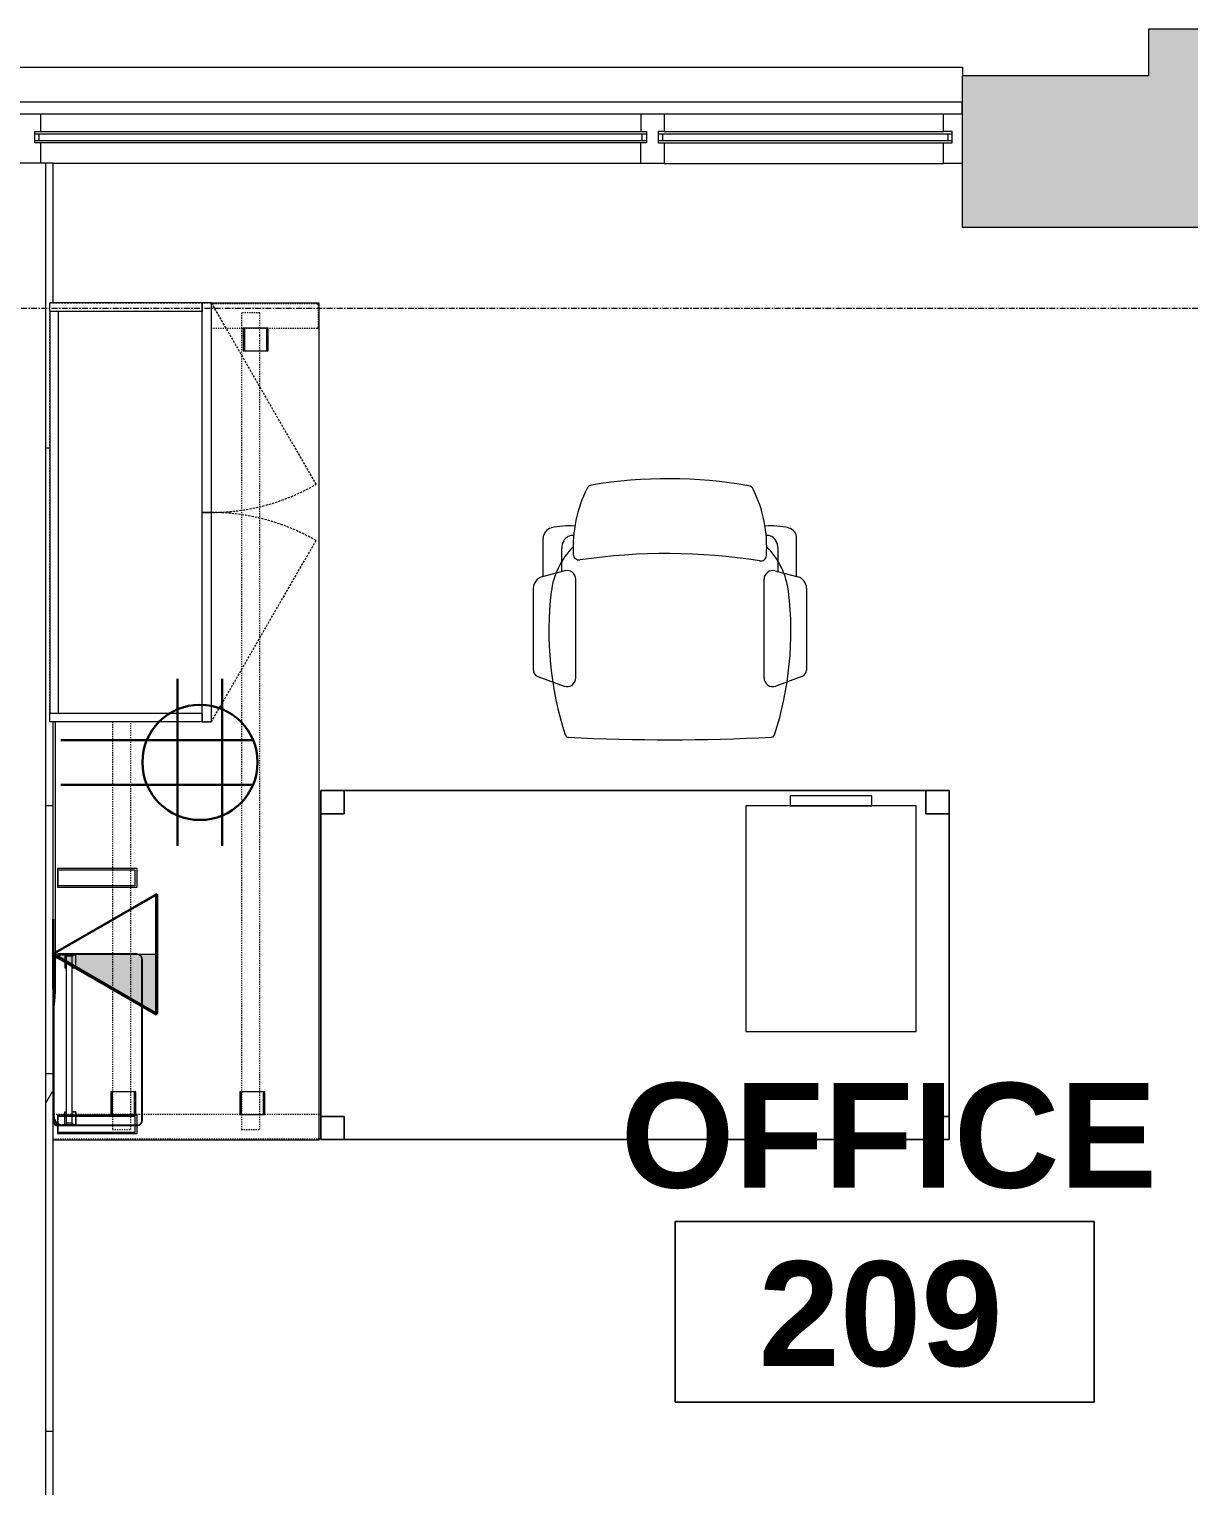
# Model space of a CAD drawing. Header units: inches. Extents: x 29752 to 31446, y 4278 to 5722.
# Drawn here: x 31226 to 31325.6, y 5509.6 to 5634.7 of the extents above; entities that cross this region are included whole.
import ezdxf

# ---------------------------------------------------------------- set-up
doc = ezdxf.new("R2010")
doc.units = ezdxf.units.IN
doc.header["$MEASUREMENT"] = 0
for name, pattern in [('Dash', [0.25, 0.125, -0.125]), ('Grid Line 1_2_', [0.875, 0.5, -0.125, 0.125, -0.125]), ('Hidden', [0.28125, 0.1875, -0.09375]), ('Overhead', [0.15625, 0.09375, -0.0625])]:
    doc.linetypes.add(name, pattern=pattern)
for name, color, linetype, lineweight in [('1900 Duke Street_2nd Flr_LINKED_dwg', 8, 'Continuous', 9), ('A-ANNO-NOTE', 131, 'Continuous', 30), ('A-AREA-IDEN', 2, 'Continuous', 9), ('A-GLAZ-CURT', 52, 'Continuous', 9), ('A-WALL', 113, 'Continuous', 13), ('A-WALL-PATT', 111, 'Continuous', 13), ('AE-GLAZING', 7, 'Continuous', 9), ('AE-SILL', 7, 'Continuous', 9), ('AE-WALLS-TENANT', 7, 'Continuous', 9), ('I-FURN', 30, 'Continuous', 9), ('I-FURN-PNLS', 30, 'Continuous', 9), ('I-WALL', 2, 'Continuous', 13), ('Q-CASE', 31, 'Continuous', 9), ('Q-CASE-HDLN', 31, 'Dash', 9), ('S-GRID', 1, 'Continuous', 9)]:
    doc.layers.add(name, color=color, linetype=linetype, lineweight=lineweight)
doc.styles.add('Swis721 Lt BT_B', font='', dxfattribs={"height": 9})
doc.styles.get('Swis721 Lt BT_B').set_extended_font_data('Swis721 Lt BT', bold=True)

# ---------------------------------------------------------------- blocks, each defined once
blk = doc.blocks.new('1900 Duke Street_2nd Flr_LINKED_dwg-5565117-FIRST FLOOR POWER _ SIGNAL')
at = {"layer": 'AE-GLAZING'}
for p, q in [((2180, 1248.62), (2180, 1247.12)), ((2127.94, 1246.92), (2180.5, 1246.92)), ((2128.31, 1246.32), (2128.31, 1246.92)), ((2180.12, 1246.32), (2180.12, 1246.92)), ((2181.5, 1246.92), (2206.75, 1246.92)), ((2181.88, 1246.32), (2181.88, 1246.92)), ((2182, 1247.12), (2206, 1247.12)), ((2206.37, 1246.92), (2206.37, 1246.32)), ((2127.94, 1246.32), (2180.5, 1246.32)), ((2181.5, 1246.32), (2206.75, 1246.32)), ((2180, 1244.37), (2129.5, 1244.37)), ((2182, 1244.37), (2206, 1244.37))]:
    blk.add_line(p, q, dxfattribs=at)
at = {"layer": 'AE-GLAZING', "flags": 128}
for points in [[(2128.44, 1244.37), (2128.44, 1246.12), (2127.94, 1246.12), (2127.94, 1247.12), (2128.44, 1247.12), (2128.44, 1248.62)], [(2182, 1248.62), (2182, 1247.12), (2181.5, 1247.12), (2181.5, 1246.12), (2182, 1246.12), (2206, 1246.12)], [(2207.63, 1244.37), (2206, 1244.37), (2206, 1246.12), (2206.75, 1246.12), (2206.75, 1247.12), (2206, 1247.12), (2206, 1248.62)], [(2128.44, 1247.12), (2180, 1247.12), (2180.5, 1247.12), (2180.5, 1246.12), (2180, 1246.12), (2128.44, 1246.12)], [(2182, 1246.12), (2182, 1244.37), (2180, 1244.37), (2180, 1246.12)]]:
    blk.add_lwpolyline(points, dxfattribs=at)
at = {"layer": 'AE-SILL', "flags": 128}
blk.add_lwpolyline([(2047.25, 1251.9), (2047.25, 1252.62), (2207.63, 1252.62), (2207.63, 1251.9)], dxfattribs=at)
at = {"layer": 'AE-WALLS-TENANT', "flags": 128}
blk.add_lwpolyline([(2266.5, 1219.89), (2243.5, 1219.89), (2243.5, 1238.87), (2207.63, 1238.87)], dxfattribs=at)
blk = doc.blocks.new('HermanMiller_LayoutStudio_GNTRF_PrimaryWorkSurfaceRectangularFlashGap - Lam 24D 72W Non-Sliding-V36-FIRST FLOOR POWER _ SIGNAL')
at = {"layer": 'I-FURN-PNLS'}
for p, q in [((-15.75, 11.4), (-15.75, -11.47)), ((-4.53, 11.38), (-4.64, 11.4)), ((-4.3, 11.33), (-4.53, 11.38)), ((-3.87, 11.27), (-4.3, 11.33)), ((-3.44, 11.24), (-3.87, 11.27)), ((-3.01, 11.23), (-3.44, 11.24)), ((-0.27, 11.23), (-3.01, 11.23)), ((-0.1, 11.23), (-0.24, 11.23)), ((-0.01, 11.23), (-0.07, 11.23)), ((20.13, 11.23), (0.1, 11.23)), ((56.13, -11.47), (56.13, -2.18)), ((-15.75, -11.47), (56.13, -11.47))]:
    blk.add_line(p, q, dxfattribs=at)
blk = doc.blocks.new('HermanMiller_TuStorage_LK11_BarPullMobilePedestal - Ptd Mtl Frnt 20D BF-5806128-FIRST FLOOR POWER _ SIGNAL')
at = {"layer": 'I-FURN-PNLS'}
for p, q in [((7.3125, 9.6875), (-7.3125, 9.6875)), ((-7.3125, 9.6875), (-7.3125, -9.6875)), ((7.3125, -9.6875), (7.3125, 9.6875)), ((-7.3125, -9.6875), (7.3125, -9.6875)), ((3.5, -9.6875), (-3.5, -9.6875)), ((-3.5, -9.6875), (-3.5, -10.5625)), ((3.5, -10.5625), (3.5, -9.6875)), ((-3.5, -10.5625), (3.5, -10.5625))]:
    blk.add_line(p, q, dxfattribs=at)
blk = doc.blocks.new('HermanMiller_LayoutStudio_GNBR_BeamsRectangularPrimary - 72W for 24D-V37-FIRST FLOOR POWER _ SIGNAL')
at = {"layer": 'I-FURN-PNLS', "linetype": 'Overhead'}
for p, q in [((1.2, -6.1), (0.87, -6.1)), ((0.87, -6.1), (0.87, -7.68)), ((1.99, -6.1), (1.23, -6.1)), ((2.1, -6.1), (1.99, -6.1)), ((2.17, -6.1), (2.1, -6.1)), ((4.11, -6.1), (2.17, -6.1)), ((15.92, -6.1), (4.11, -6.1)), ((21.71, -6.1), (15.95, -6.1)), ((21.82, -6.1), (21.71, -6.1)), ((23.16, -6.1), (21.82, -6.1)), ((23.28, -6.1), (23.16, -6.1)), ((35.88, -6.1), (23.28, -6.1)), ((0.87, -7.68), (1.2, -7.68)), ((1.23, -7.68), (1.99, -7.68)), ((1.99, -7.68), (2.1, -7.68)), ((2.1, -7.68), (2.17, -7.68)), ((2.17, -7.68), (4.11, -7.68)), ((4.11, -7.68), (15.92, -7.68)), ((15.95, -7.68), (21.71, -7.68)), ((21.71, -7.68), (21.82, -7.68)), ((21.82, -7.68), (23.16, -7.68)), ((23.16, -7.68), (23.28, -7.68)), ((23.28, -7.68), (35.88, -7.68)), ((2.17, -17.19), (0.87, -17.19)), ((0.87, -17.19), (0.87, -18.76)), ((4.11, -17.19), (2.17, -17.19)), ((69.71, -17.19), (4.11, -17.19)), ((71.02, -17.19), (69.71, -17.19)), ((71.02, -18.76), (71.02, -17.19)), ((0.87, -18.76), (2.17, -18.76)), ((2.17, -18.76), (4.11, -18.76)), ((4.11, -18.76), (67.77, -18.76)), ((67.77, -18.76), (69.1, -18.76)), ((69.11, -18.76), (69.71, -18.76)), ((69.71, -18.76), (71.02, -18.76))]:
    blk.add_line(p, q, dxfattribs=at)
blk = doc.blocks.new('HermanMiller_ThrivePortfolio_YT310_ShelfBackdrop - Shelf Backdrop 7H 15W-V38-FIRST FLOOR POWER _ SIGNAL')
at = {"layer": 'I-FURN-PNLS'}
for p, q in [((9.81, 13.95), (22.96, 13.95)), ((9.01, 13.23), (9.01, 12.07)), ((9.09, 12.07), (9.09, 13.23)), ((9.09, 13.03), (10.19, 13.03)), ((9.09, 12.88), (23.56, 12.88)), ((9.22, 12.43), (9.22, 12.88)), ((10.19, 13.03), (10.19, 12.88)), ((22.58, 13.03), (22.58, 12.88)), ((23.68, 13.03), (22.58, 13.03)), ((23.56, 12.43), (23.56, 12.88)), ((23.68, 13.23), (23.68, 12.07)), ((23.76, 12.07), (23.76, 13.23)), ((9.01, 12.07), (10.19, 12.07)), ((10.19, 12.07), (9.09, 12.07)), ((23.56, 12.43), (9.22, 12.43)), ((10.19, 12.43), (10.19, 12.07)), ((10.19, 12.07), (10.19, 12.39)), ((10.19, 12.39), (22.58, 12.39)), ((22.58, 12.39), (22.58, 12.07)), ((22.58, 12.07), (23.76, 12.07)), ((23.68, 12.07), (23.76, 12.07))]:
    blk.add_line(p, q, dxfattribs=at)
for centre, radius, start, end in [((9.81, 13.23), 0.8, 92.7514, 180), ((9.81, 13.23), 0.72, 90, 180), ((22.96, 13.23), 0.72, 0, 90), ((22.96, 13.23), 0.8, 360, 87.2486), ((23.68, 12.88), 0.125, 90, 180), ((9.09, 12.43), 0.125, 270, 0), ((23.68, 12.43), 0.125, 180, 270)]:
    blk.add_arc(centre, radius, start, end, dxfattribs=at)
blk = doc.blocks.new('HermanMiller_ThrivePortfolio_YT300_Shelf - Surface Clamp No Backdrop Shelf Liner 4H 15W 8D-V39-FIRST FLOOR POWER _ SIGNAL')
at = {"layer": 'I-FURN-PNLS'}
for p, q in [((15.43, 34.19), (15.57, 34.19)), ((15.57, 34.19), (15.43, 34.19)), ((15.43, 34.19), (15.57, 34.19)), ((15.57, 34.19), (15.75, 34.19)), ((15.75, 34.19), (15.57, 34.19)), ((15.57, 34.19), (15.75, 34.19)), ((15.79, 34.19), (28.92, 34.19)), ((28.92, 34.19), (15.79, 34.19)), ((15.79, 34.19), (28.92, 34.19)), ((28.96, 34.19), (29.14, 34.19)), ((29.14, 34.19), (28.96, 34.19)), ((28.96, 34.19), (29.14, 34.19)), ((29.14, 34.19), (29.27, 34.19)), ((29.27, 34.19), (29.14, 34.19)), ((29.14, 34.19), (29.27, 34.19)), ((14.98, 33.77), (14.98, 33.42)), ((14.98, 33.42), (14.98, 33.77)), ((14.98, 33.42), (14.98, 33.77)), ((14.98, 33.42), (14.98, 32.26)), ((14.98, 32.26), (14.98, 33.42)), ((14.98, 32.26), (14.98, 33.42)), ((15.01, 33.63), (15.01, 33.77)), ((15.01, 33.77), (15.01, 33.63)), ((15.01, 33.63), (15.01, 33.77)), ((15.01, 33.53), (15.01, 33.63)), ((15.01, 33.63), (15.01, 33.53)), ((15.01, 33.53), (15.01, 33.63)), ((15.01, 32.27), (15.01, 33.45)), ((15.01, 33.45), (15.01, 32.27)), ((15.01, 32.27), (15.01, 33.45)), ((29.7, 33.77), (29.7, 33.63)), ((29.7, 33.63), (29.7, 33.77)), ((29.7, 33.77), (29.7, 33.63)), ((29.7, 33.63), (29.7, 33.53)), ((29.7, 33.53), (29.7, 33.63)), ((29.7, 33.63), (29.7, 33.53)), ((29.7, 33.45), (29.7, 32.27)), ((29.7, 32.27), (29.7, 33.45)), ((29.7, 33.45), (29.7, 32.27)), ((29.73, 33.42), (29.73, 33.77)), ((29.73, 33.42), (29.73, 33.77)), ((29.73, 33.77), (29.73, 33.42)), ((29.73, 32.26), (29.73, 33.42)), ((29.73, 32.26), (29.73, 33.42)), ((29.73, 33.42), (29.73, 32.26)), ((14.98, 32.26), (14.98, 27.01)), ((14.98, 27.01), (14.98, 32.26)), ((14.98, 27.01), (14.98, 32.26)), ((15.01, 27.01), (15.01, 32.27)), ((15.01, 32.27), (15.01, 27.01)), ((15.01, 27.01), (15.01, 32.27)), ((29.7, 32.27), (29.7, 27.01)), ((29.7, 27.01), (29.7, 32.27)), ((29.7, 32.27), (29.7, 27.01)), ((29.73, 27.01), (29.73, 32.26)), ((29.73, 27.01), (29.73, 32.26)), ((29.73, 32.26), (29.73, 27.01)), ((29.27, 26.58), (15.43, 26.58)), ((15.43, 26.58), (29.27, 26.58)), ((29.27, 26.58), (15.43, 26.58)), ((15.43, 26.55), (29.27, 26.55)), ((15.43, 26.55), (29.27, 26.55)), ((29.27, 26.55), (15.43, 26.55))]:
    blk.add_line(p, q, dxfattribs=at)
for centre, radius, start, end in [((15.43, 33.77), 0.456, 95.5823, 180), ((15.43, 33.77), 0.456, 91.9483, 180), ((15.43, 33.77), 0.456, 158.2937, 180), ((15.43, 33.77), 0.425, 90, 180), ((15.43, 33.77), 0.425, 90, 180), ((15.43, 33.77), 0.425, 151.5373, 180), ((15.43, 33.77), 0.456, 91.9483, 155.5838), ((15.43, 33.77), 0.425, 103.0523, 145.9475), ((15.43, 33.77), 0.425, 90.299, 97.868), ((29.27, 33.77), 0.425, 360, 90), ((29.27, 33.77), 0.425, 360, 90), ((29.27, 33.77), 0.425, 61.5373, 89.701), ((29.27, 33.77), 0.456, 68.2937, 88.0517), ((29.27, 33.77), 0.456, 360, 88.0517), ((29.27, 33.77), 0.456, 360, 84.4177), ((29.27, 33.77), 0.456, 360, 65.5838), ((29.27, 33.77), 0.425, 13.0523, 55.9475), ((29.27, 33.77), 0.425, 360, 7.868), ((15.43, 27.01), 0.456, 180, 270), ((15.43, 27.01), 0.456, 180, 204.4162), ((15.43, 27.01), 0.456, 180, 270), ((15.43, 27.01), 0.425, 180, 270), ((15.43, 27.01), 0.425, 180, 270), ((15.43, 27.01), 0.425, 180, 187.868), ((15.43, 27.01), 0.425, 193.0523, 224.8511), ((15.43, 27.01), 0.456, 209.6513, 245.5838), ((15.43, 27.01), 0.425, 225.0771, 235.9475), ((15.43, 27.01), 0.425, 241.5373, 270), ((15.43, 27.01), 0.456, 248.2937, 270), ((29.27, 27.01), 0.456, 270, 360), ((29.27, 27.01), 0.425, 270, 360), ((29.27, 27.01), 0.425, 270, 360), ((29.27, 27.01), 0.456, 270, 360), ((29.27, 27.01), 0.456, 270, 315), ((29.27, 27.01), 0.425, 270, 277.868), ((29.27, 27.01), 0.425, 283.0523, 360), ((29.27, 27.01), 0.456, 315, 360)]:
    blk.add_arc(centre, radius, start, end, dxfattribs=at)
blk = doc.blocks.new('HermanMiller_LayoutStudio_GNSG_GenericBeamClamp - Clamp-5806140-FIRST FLOOR POWER _ SIGNAL')
at = {"layer": 'I-FURN-PNLS'}
for p, q in [((0.79, 5.46), (-0.79, 5.46)), ((-0.79, 5.46), (-0.79, -1.38)), ((0.67, 5.43), (-0.67, 5.43)), ((-0.67, 5.43), (-0.67, -1.22)), ((0.67, -1.22), (0.67, 5.43)), ((0.79, -1.38), (0.79, 5.46)), ((-0.67, -1.22), (0.67, -1.22)), ((-0.79, -1.38), (0.79, -1.38))]:
    blk.add_line(p, q, dxfattribs=at)
blk = doc.blocks.new('HermanMiller_LayoutStudio_GNSG_GenericBeamClamp - Clamp-V2-FIRST FLOOR POWER _ SIGNAL')
at = {"layer": 'I-FURN-PNLS'}
for p, q in [((-0.1, 5.46), (-0.79, 5.46)), ((-0.79, 5.46), (-0.79, -1.38)), ((-0.11, 5.43), (-0.67, 5.43)), ((-0.67, 5.43), (-0.67, -1.22)), ((-0.01, 5.43), (-0.06, 5.43)), ((0.01, 5.46), (-0.04, 5.46)), ((0.28, 5.43), (-0.01, 5.43)), ((0.31, 5.46), (0.01, 5.46)), ((0.77, 5.46), (0.34, 5.46)), ((0.67, 5.43), (0.34, 5.43)), ((0.67, 3.88), (0.67, 5.43)), ((0.79, 3.88), (0.79, 5.46)), ((0.67, -1.22), (0.67, 3.88)), ((0.79, -1.38), (0.79, 3.88)), ((-0.67, -1.22), (-0.11, -1.22)), ((-0.08, -1.22), (0.67, -1.22)), ((-0.79, -1.38), (-0.11, -1.38)), ((-0.08, -1.38), (0.79, -1.38))]:
    blk.add_line(p, q, dxfattribs=at)
blk = doc.blocks.new('HermanMiller_LayoutStudio_GNLFER_EngageLegDeskEndSingleRight - 24D Right Hand-V40-FIRST FLOOR POWER _ SIGNAL')
at = {"layer": 'I-FURN-PNLS', "linetype": 'Overhead'}
for p, q in [((-1.05, -1.72), (-1.05, -10.83)), ((1.04, -10.8), (1.04, -1.72)), ((-0.94, -10.93), (0.91, -10.93))]:
    blk.add_line(p, q, dxfattribs=at)
at = {"layer": 'I-FURN-PNLS'}
for p, q in [((-2.99, -4.46), (-2.99, -6.62)), ((-1.05, -4.46), (-2.99, -4.46)), ((-1.05, -4.58), (-2.99, -4.58)), ((-2.99, -4.58), (-2.99, -6.51)), ((-1.05, -6.62), (-1.05, -4.46)), ((-1.05, -6.51), (-1.05, -4.58)), ((-2.99, -6.51), (-1.05, -6.51)), ((-2.99, -6.62), (-1.08, -6.62))]:
    blk.add_line(p, q, dxfattribs=at)
at = {"layer": 'I-FURN-PNLS', "linetype": 'Overhead'}
for centre, start, end in [((-0.94, -10.83), 180, 210), ((-0.94, -10.83), 210, 255), ((-0.94, -10.83), 255, 270), ((0.94, -10.83), 270, 300), ((0.94, -10.83), 300, 315), ((0.94, -10.83), 315, 330), ((0.94, -10.83), 330, 345), ((0.94, -10.83), 345, 360)]:
    blk.add_arc(centre, 0.105, start, end, dxfattribs=at)
blk = doc.blocks.new('HermanMiller_LayoutStudio_GNLFEL_EngageLegDeskEndSingleLeft - 24D Left Hand-V41-FIRST FLOOR POWER _ SIGNAL')
at = {"layer": 'I-FURN-PNLS', "linetype": 'Overhead'}
for p, q in [((-1.04, 11.59), (-1.04, -11.13)), ((1.04, 9.63), (1.04, 11.56)), ((1.04, 3.95), (1.04, 9.63)), ((1.04, -11.29), (1.04, 3.92)), ((-1.04, -11.15), (-1.04, -11.29)), ((-0.94, -11.41), (0.88, -11.41)), ((0.88, -11.41), (0.94, -11.41))]:
    blk.add_line(p, q, dxfattribs=at)
at = {"layer": 'I-FURN-PNLS'}
for p, q in [((2.99, 6.63), (1.04, 6.63)), ((1.04, 6.63), (1.04, 4.47)), ((2.99, 6.52), (1.04, 6.52)), ((1.04, 6.52), (1.04, 4.59)), ((2.99, 4.47), (2.99, 6.63)), ((2.99, 4.59), (2.99, 6.52)), ((1.04, 4.59), (2.99, 4.59)), ((1.04, 4.47), (2.99, 4.47)), ((2.99, -4.45), (1.04, -4.45)), ((1.04, -4.45), (1.04, -6.61)), ((2.99, -4.57), (1.04, -4.57)), ((1.04, -4.57), (1.04, -6.5)), ((2.99, -6.61), (2.99, -4.45)), ((2.99, -6.5), (2.99, -4.57)), ((1.04, -6.5), (2.99, -6.5)), ((1.04, -6.61), (2.99, -6.61))]:
    blk.add_line(p, q, dxfattribs=at)
at = {"layer": 'I-FURN-PNLS', "linetype": 'Overhead'}
for centre, start, end in [((-0.94, -11.31), 180, 270), ((0.94, -11.31), 270, 360)]:
    blk.add_arc(centre, 0.105, start, end, dxfattribs=at)
blk = doc.blocks.new('Rectangular Table - Rectangular Table 3-5842114-FIRST FLOOR POWER _ SIGNAL')
at = {"layer": 'I-FURN'}
for p, q in [((-25, 15), (-27, 15)), ((-27, 15), (-27, 13)), ((-27, 13), (-27, 15)), ((-27, 15), (-25, 15)), ((27, 15), (-27, 15)), ((-27, 15), (-27, -15)), ((-27, -15), (-27, 15)), ((-27, 15), (27, 15)), ((-25, 13), (-25, 15)), ((-25, 15), (-25, 13)), ((25, 15), (25, 13)), ((27, 15), (25, 15)), ((25, 15), (27, 15)), ((25, 13), (25, 15)), ((27, 13), (27, 15)), ((27, 15), (27, 14.82)), ((27, -15), (27, 15)), ((27, 15), (27, -15)), ((27, 14.82), (27, 13)), ((-27, 13), (-25, 13)), ((-25, 13), (-27, 13)), ((25, 13), (27, 13)), ((27, 13), (25, 13)), ((-25, -13), (-27, -13)), ((-27, -13), (-27, -15)), ((-27, -15), (-27, -13)), ((-27, -13), (-25, -13)), ((-25, -15), (-25, -13)), ((-25, -13), (-25, -15)), ((27, -13), (25, -13)), ((25, -13), (25, -15)), ((25, -15), (25, -13)), ((25, -13), (27, -13)), ((27, -15), (27, -13)), ((27, -13), (27, -15)), ((-27, -15), (-25, -15)), ((-25, -15), (-27, -15)), ((-27, -15), (27, -15)), ((27, -15), (-27, -15)), ((25, -15), (27, -15)), ((27, -15), (25, -15))]:
    blk.add_line(p, q, dxfattribs=at)
blk = doc.blocks.new('Steelcase - Seating - Gesture - Work Chair2 - Wrapp Back - 4D Arm_Caster-5842115-FIRST FLOOR POWER _ SIGNAL')
at = {"layer": 'I-FURN'}
for p, q in [((-11.35, -5.44), (-9.09, -4.62)), ((11.35, -5.44), (9.09, -4.62)), ((-11.74, -13.02), (-11.74, -5.99)), ((-8.09, -5.32), (-8.09, -13.79)), ((8.09, -5.32), (8.09, -13.79)), ((11.74, -13.02), (11.74, -5.99)), ((-9.03, -14.51), (-10.99, -13.99)), ((-10.89, -14.02), (-10.89, -17.31)), ((-9.29, -14.44), (-9.29, -16.44)), ((9.03, -14.51), (10.99, -13.99)), ((9.29, -14.44), (9.29, -16.44)), ((10.89, -14.02), (10.89, -17.31))]:
    blk.add_line(p, q, dxfattribs=at)
for centre, radius, start, end in [((0.1, -169.98), 169.98, 87.0931, 92.9746), ((18.38, -9.32), 28.78, 162.0109, 186.7596), ((-8.71, -0.53), 0.3, 92.9746, 162.0109), ((8.7, -0.52), 0.3, 18.0109, 87.0931), ((-18.38, -9.32), 28.78, 353.2404, 18.0109), ((-8.84, -5.32), 0.75, 0, 110), ((8.84, -5.32), 0.75, 70, 180), ((-11.15, -5.99), 0.585, 110, 180), ((11.15, -5.99), 0.585, 360, 70), ((-10.74, -13.02), 1, 180, 255), ((-3.71, -11.94), 6.53, 186.7596, 225.1575), ((3.71, -11.94), 6.53, 314.8425, 353.2404), ((10.74, -13.02), 1, 285, 360), ((-8.84, -13.79), 0.75, 255, 360), ((8.84, -13.79), 0.75, 180, 285), ((2.78, -16.57), 11.1, 176.1226, 206.6121), ((-7.79, -15.86), 0.5, 80.8589, 176.1226), ((0.29, 34.42), 50.42, 260.8589, 278.4768), ((-2.78, -16.57), 11.1, 332.9816, 3.3879), ((7.8, -15.95), 0.5, 3.3879, 98.4768), ((-9.98, -17.31), 0.911, 180, 255.8268), ((-7.97, -16.44), 1.32, 180, 209.7381), ((-8.34, -16.66), 0.896, 209.7381, 274.2583), ((8.34, -16.66), 0.896, 265.7417, 330.2619), ((7.97, -16.44), 1.32, 330.2619, 0), ((9.98, -17.31), 0.911, 284.1732, 0), ((-8.73, -12.36), 6.02, 255.8268, 275.2693), ((8.73, -12.36), 6.02, 264.7307, 284.1732), ((-6.7, -21.32), 0.5, 206.6121, 259.8217), ((0.18, 16.95), 39.38, 259.8217, 279.6026), ((6.66, -21.39), 0.5, 279.6026, 332.9816)]:
    blk.add_arc(centre, radius, start, end, dxfattribs=at)
blk = doc.blocks.new('CW Cupbd Ohead - 23_5_h x 13 7_8_d - 2 Doors - 2 SHELVES-5842116-FIRST FLOOR POWER _ SIGNAL')
at = {"layer": 'Q-CASE'}
for p, q in [((2, -2.36), (2.75, -2.36)), ((2, -15.45), (2, -2.36)), ((2.75, -2.36), (2.75, -15.45)), ((37.25, -2.36), (2.75, -2.36)), ((37.25, -2.36), (38, -2.36)), ((37.25, -15.45), (37.25, -2.36)), ((38, -15.45), (38, -2.36)), ((2.75, -3.11), (37.25, -3.11)), ((2, -15.45), (20, -15.45)), ((2, -15.45), (2, -16.24)), ((2.75, -15.45), (2, -15.45)), ((20, -16.24), (2, -16.24)), ((20, -16.24), (20, -15.45)), ((20, -15.45), (38, -15.45)), ((20, -15.45), (20, -16.24)), ((38, -16.24), (20, -16.24)), ((38, -15.45), (37.25, -15.45)), ((38, -16.24), (38, -15.45))]:
    blk.add_line(p, q, dxfattribs=at)
at = {"layer": 'Q-CASE', "linetype": 'Hidden'}
for p, q in [((2, -16.24), (17.58, -25.24)), ((38, -16.24), (22.41, -25.24))]:
    blk.add_line(p, q, dxfattribs=at)
for centre, start, end in [((2, -16.24), 330, 0.5), ((38, -16.24), 179.5, 210)]:
    blk.add_arc(centre, 18, start, end, dxfattribs=at)
at = {"layer": 'Q-CASE-HDLN'}
for p, q in [((2, -16.24), (2, -2.36)), ((2, -2.36), (38, -2.36)), ((38, -2.36), (38, -16.24)), ((38, -16.24), (2, -16.24))]:
    blk.add_line(p, q, dxfattribs=at)
blk = doc.blocks.new('System Panel - Glazed-6062858-FIRST FLOOR POWER _ SIGNAL')
at = {"layer": 'A-GLAZ-CURT', "lineweight": 13}
for p, q in [((80.1875, 1.75), (-80.1875, 1.75)), ((-80.1875, 1.75), (-80.1875, 0.75)), ((80.1875, 0.75), (80.1875, 1.75)), ((-80.1875, 0.75), (80.1875, 0.75))]:
    blk.add_line(p, q, dxfattribs=at)
blk = doc.blocks.new('Room Tag - Room Name and Number-3379422-FIRST FLOOR POWER _ SIGNAL')
at = {"layer": 'A-AREA-IDEN'}
for p, q in [((-0.1881, -0.1636), (-0.1881, -0.0018)), ((-0.1881, -0.0018), (0.1869, -0.0018)), ((0.1869, -0.0018), (-0.1881, -0.0018)), ((-0.1881, -0.0018), (-0.1881, -0.1636)), ((0.1869, -0.0018), (0.1869, -0.1636)), ((0.1869, -0.1636), (0.1869, -0.0018)), ((0.1869, -0.1636), (-0.1881, -0.1636)), ((-0.1881, -0.1636), (0.1869, -0.1636))]:
    blk.add_line(p, q, dxfattribs=at)

msp = doc.modelspace()

# ---------------------------------------------------------------- hatches: boundary and pattern name
at = {"layer": 'A-ANNO-NOTE', "lineweight": 9}
msp.add_hatch(color=256, dxfattribs=at).paths.add_polyline_path([(31236.91, 5550.06), (31236.91, 5555.22), (31227.98, 5555.22), (31233.54, 5552)], flags=0)
at = {"layer": 'A-WALL-PATT', "lineweight": 9}
for points in [[(31365.05, 5617.71), (31382.05, 5617.71), (31382.05, 5634.71), (31322.17, 5634.71), (31322.17, 5617.71), (31351.72, 5617.71)], [(31322.17, 5617.71), (31322.17, 5630.71), (31306.17, 5630.71), (31306.21, 5617.71)]]:
    msp.add_hatch(color=7, dxfattribs=at).paths.add_polyline_path(points, flags=0)
h = msp.add_hatch(dxfattribs=at)
h.set_pattern_fill('FP_1', color=256, style=0, pattern_type=2)
h.set_pattern_definition([(0, (0, 0), (30.72, 7.68), [1.267, -21.773, 1.267, -21.773, -122.88]), (0, (0, 0), (30.72, 7.68), [-46.08, 1.267, -44.813, 1.267, -21.773, -53.76]), (0, (0, 0), (30.72, 7.68), [-115.2, 1.267, -14.093, 1.267, -37.133]), (120, (11.52, 3.84), (-22.0110751, 22.7643004), [1.267, -21.773, 1.267, -21.773, -122.88]), (120, (11.52, 3.84), (-22.0110751, 22.7643004), [-46.08, 1.267, -44.813, 1.267, -21.773, -53.76]), (120, (11.52, 3.84), (-22.0110751, 22.7643004), [-115.2, 1.267, -14.093, 1.267, -37.133]), (240, (15.36, 19.2), (-8.7089249, -30.4443004), [1.267, -21.773, 1.267, -21.773, -122.88]), (240, (15.36, 19.2), (-8.7089249, -30.4443004), [-46.08, 1.267, -44.813, 1.267, -21.773, -53.76]), (240, (15.36, 19.2), (-8.7089249, -30.4443004), [-115.2, 1.267, -14.093, 1.267, -37.133])])
h.paths.add_polyline_path([(31227.42, 5440.1), (31228.05, 5440.1), (31228.05, 5575.19), (31227.76, 5575.19), (31227.76, 5611.19), (31228.05, 5611.19), (31228.04, 5623.19), (31227.42, 5623.19), (31227.42, 5450.52)], flags=0)

# ---------------------------------------------------------------- linework, layer by layer
at = {"layer": 'A-ANNO-NOTE'}
for p, q in [((31238.75, 5578.89), (31238.75, 5564.55)), ((31242.58, 5578.89), (31242.58, 5564.55)), ((31228.7, 5573.64), (31245.23, 5573.64)), ((31228.7, 5569.8), (31245.23, 5569.8)), ((31227.98, 5555.22), (31236.91, 5560.38)), ((31228.04, 5555.26), (31236.98, 5560.41)), ((31236.91, 5560.38), (31236.91, 5550.06)), ((31236.98, 5560.41), (31236.98, 5550.1)), ((31228.04, 5552.26), (31228.04, 5558.26)), ((31227.98, 5555.22), (31236.91, 5550.06)), ((31228.04, 5555.26), (31236.98, 5550.1))]:
    msp.add_line(p, q, dxfattribs=at)
at = {"layer": 'A-ANNO-NOTE', "lineweight": 9}
for p, q in [((31227.98, 5555.22), (31236.91, 5550.06)), ((31236.91, 5555.22), (31227.98, 5555.22)), ((31236.91, 5550.06), (31236.91, 5555.22))]:
    msp.add_line(p, q, dxfattribs=at)
at = {"layer": 'A-ANNO-NOTE'}
msp.add_circle((31240.67, 5571.72), 4.95, dxfattribs=at)
at = {"layer": 'A-WALL', "color": 8, "lineweight": 20}
for p, q in [((31382.05, 5634.71), (31322.17, 5634.71)), ((31322.17, 5634.71), (31322.17, 5630.71)), ((31322.17, 5630.71), (31306.17, 5630.71)), ((31306.17, 5630.71), (31306.17, 5617.71)), ((31306.17, 5617.71), (31342.1, 5617.71))]:
    msp.add_line(p, q, dxfattribs=at)
at = {"layer": 'A-WALL'}
msp.add_line((31227.42, 5440.1), (31227.42, 5623.19), dxfattribs=at)
at = {"layer": 'I-WALL'}
for p, q in [((31228.05, 5623.19), (31224.3, 5623.19)), ((31228.05, 5611.19), (31228.05, 5623.19)), ((31228.05, 5439.81), (31228.05, 5575.19))]:
    msp.add_line(p, q, dxfattribs=at)
at = {"layer": 'S-GRID', "linetype": 'Grid Line 1_2_'}
msp.add_line((31445.42, 5610.71), (29775.66, 5610.71), dxfattribs=at)

# ---------------------------------------------------------------- block references
at = {"layer": '1900 Duke Street_2nd Flr_LINKED_dwg', "color": 7}
msp.add_blockref('1900 Duke Street_2nd Flr_LINKED_dwg-5565117-FIRST FLOOR POWER _ SIGNAL', (29098.55, 4378.81), dxfattribs=at)
at = {"layer": 'A-AREA-IDEN', "xscale": 95.99999999999994, "yscale": 95.99999999999994, "zscale": 95.99999999999994}
msp.add_blockref('Room Tag - Room Name and Number-3379422-FIRST FLOOR POWER _ SIGNAL', (31299.56, 5532.46), dxfattribs=at)
at = {"layer": 'A-GLAZ-CURT'}
msp.add_blockref('System Panel - Glazed-6062858-FIRST FLOOR POWER _ SIGNAL', (31225.99, 5626.69), dxfattribs=at)
at = {"layer": 'I-FURN', "rotation": 180}
for name, p in [('Steelcase - Seating - Gesture - Work Chair2 - Wrapp Back - 4D Arm_Caster-5842115-FIRST FLOOR POWER _ SIGNAL', (31281.05, 5573.66)), ('Rectangular Table - Rectangular Table 3-5842114-FIRST FLOOR POWER _ SIGNAL', (31278.05, 5554.31))]:
    msp.add_blockref(name, p, dxfattribs=at)
at = {"layer": 'I-FURN-PNLS'}
for name, p, rotation in [('HermanMiller_LayoutStudio_GNTRF_PrimaryWorkSurfaceRectangularFlashGap - Lam 24D 72W Non-Sliding-V36-FIRST FLOOR POWER _ SIGNAL', (31239.45, 5555.05), 89.99999999999835), ('HermanMiller_LayoutStudio_GNBR_BeamsRectangularPrimary - 72W for 24D-V37-FIRST FLOOR POWER _ SIGNAL', (31227.05, 5539.31), 89.99999999999835), ('HermanMiller_LayoutStudio_GNLFER_EngageLegDeskEndSingleRight - 24D Right Hand-V40-FIRST FLOOR POWER _ SIGNAL', (31239.91, 5610.06), 89.99999999999835), ('HermanMiller_TuStorage_LK11_BarPullMobilePedestal - Ptd Mtl Frnt 20D BF-5806128-FIRST FLOOR POWER _ SIGNAL', (31294.89, 5558.29), 180), ('HermanMiller_LayoutStudio_GNSG_GenericBeamClamp - Clamp-5806140-FIRST FLOOR POWER _ SIGNAL', (31233.88, 5561.8), 89.99999999999835), ('HermanMiller_ThrivePortfolio_YT300_Shelf - Surface Clamp No Backdrop Shelf Liner 4H 15W 8D-V39-FIRST FLOOR POWER _ SIGNAL', (31262.26, 5525.53), 89.99999999999835), ('HermanMiller_ThrivePortfolio_YT310_ShelfBackdrop - Shelf Backdrop 7H 15W-V38-FIRST FLOOR POWER _ SIGNAL', (31242.08, 5531.5), 89.99999999999835), ('HermanMiller_LayoutStudio_GNLFEL_EngageLegDeskEndSingleLeft - 24D Left Hand-V41-FIRST FLOOR POWER _ SIGNAL', (31239.64, 5540.43), 89.99999999999835), ('HermanMiller_LayoutStudio_GNSG_GenericBeamClamp - Clamp-V2-FIRST FLOOR POWER _ SIGNAL', (31233.88, 5540.62), 89.99999999999835)]:
    msp.add_blockref(name, p, dxfattribs=dict(at, rotation=rotation))
at = {"layer": 'Q-CASE', "rotation": 89.99999999999795}
msp.add_blockref('CW Cupbd Ohead - 23_5_h x 13 7_8_d - 2 Doors - 2 SHELVES-5842116-FIRST FLOOR POWER _ SIGNAL', (31225.4, 5573.19), dxfattribs=at)

# ---------------------------------------------------------------- texts
at = {"layer": 'A-AREA-IDEN', "char_height": 9, "attachment_point": 1, "style": 'Swis721 Lt BT_B'}
for s, insert, width in [('OFFICE', (31276.82, 5544.18), 54.843), ('209', (31288.67, 5528.86), 25.452)]:
    msp.add_mtext(s, dxfattribs=dict(at, insert=insert, width=width))

doc.saveas('drawing.dxf')
